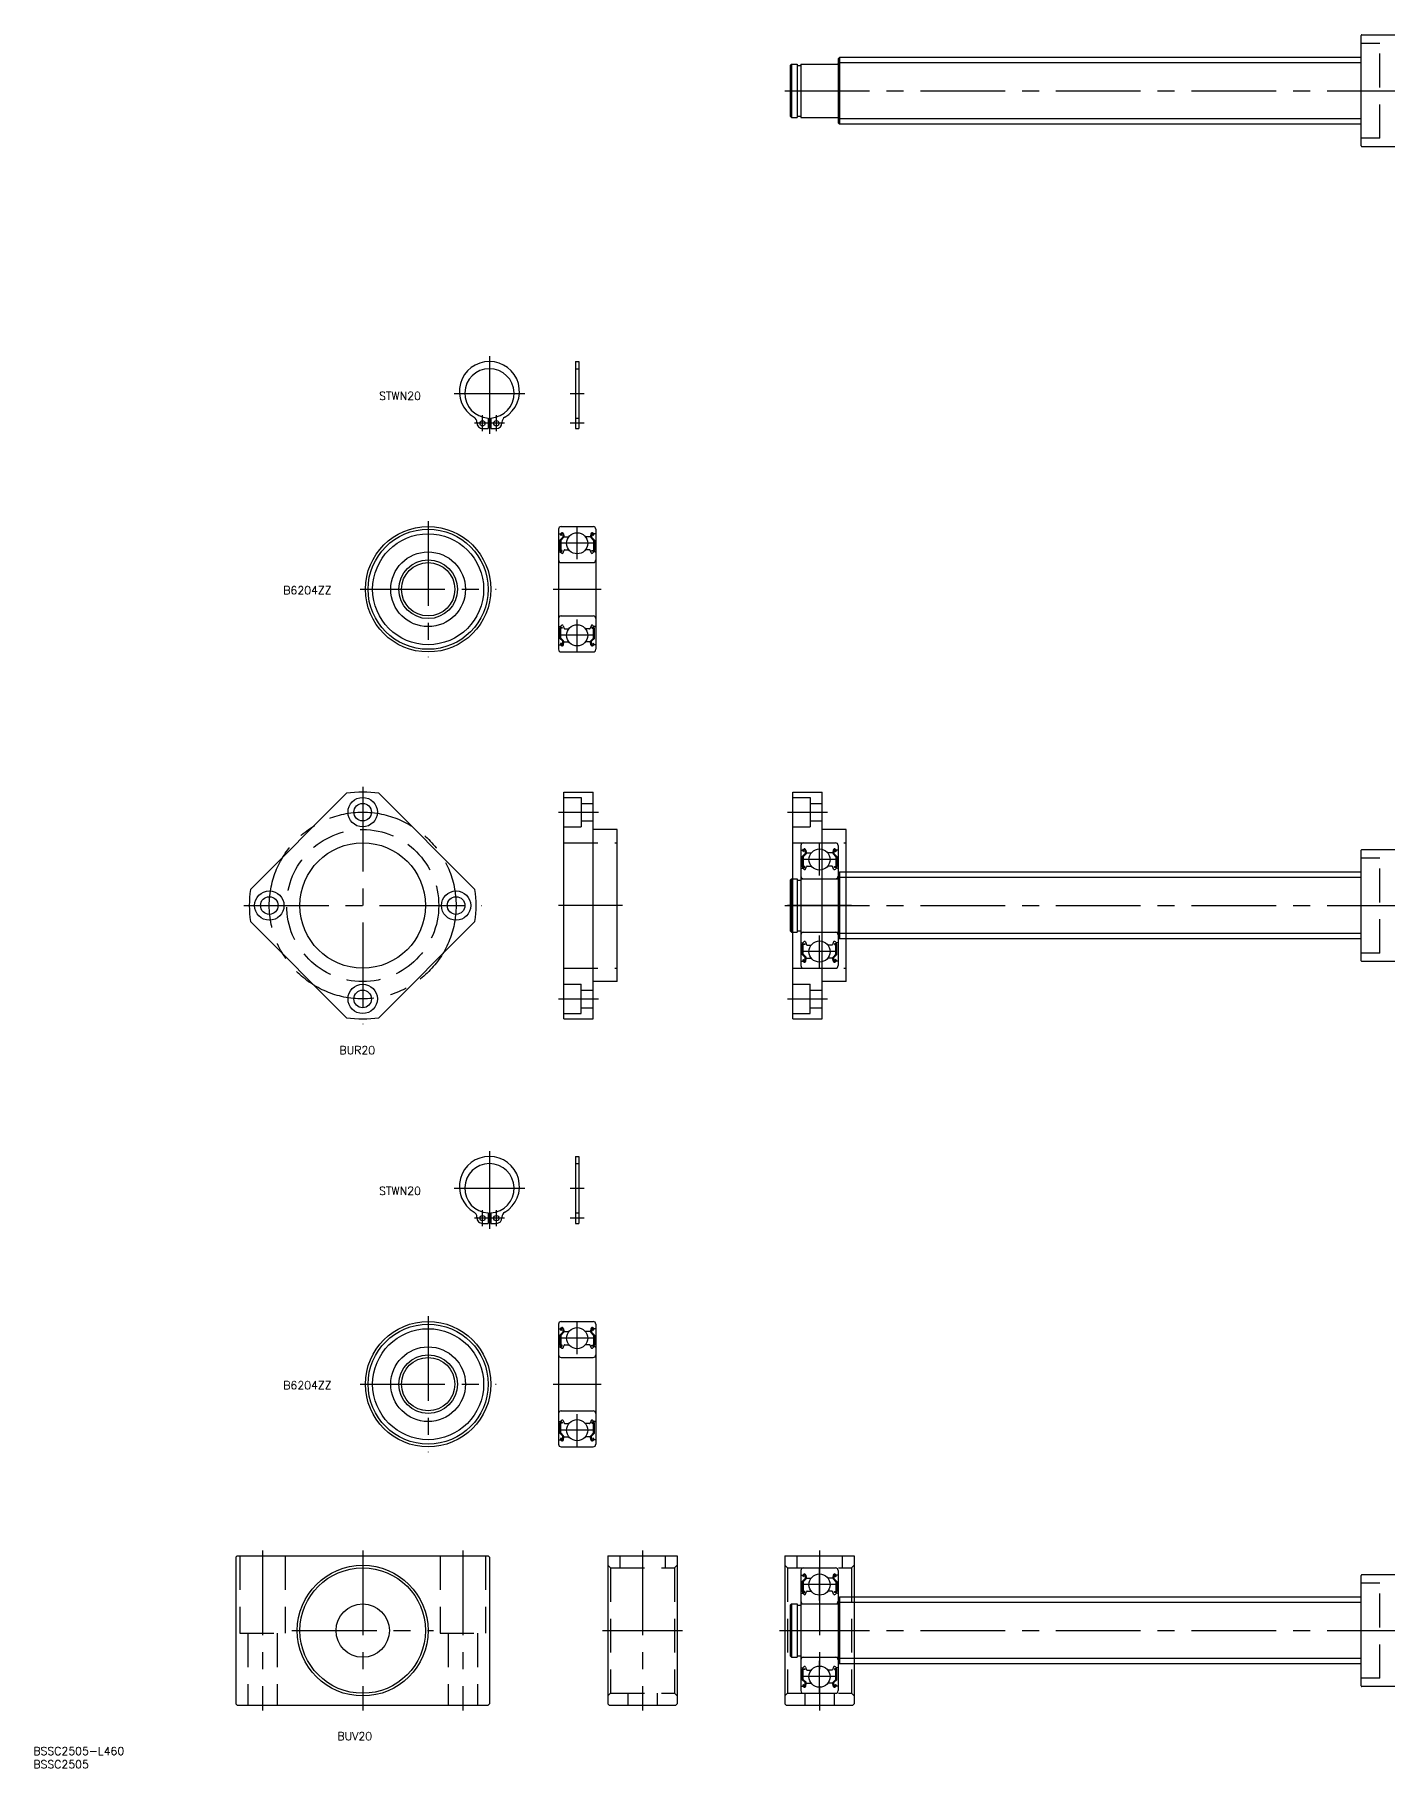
# Model space of a CAD drawing. Extents: x -123 to 967, y -52 to 612.
# Drawn here: x -123 to 384, y -52 to 598 of the extents above; entities that cross this region are included whole.
import ezdxf

# ---------------------------------------------------------------- set-up
doc = ezdxf.new("R2010")
doc.units = 0
doc.linetypes.add('CENTER', pattern=[50.8, 31.75, -6.35, 6.35, -6.35])
doc.linetypes.add('DASHED', pattern=[19.05, 12.7, -6.35])
doc.layers.get('0').update_dxf_attribs({"linetype": 'CONTINUOUS'})
doc.layers.add('CENTER', color=1, linetype='CENTER')
doc.styles.get("Standard").update_dxf_attribs({"font": 'txt.shx', "height": 3, "bigfont": 'bigfont.shx'})

msp = doc.modelspace()

# ---------------------------------------------------------------- linework, layer by layer
at = {"color": 7, "linetype": 'CONTINUOUS'}
for p, q in [((374.21, 594.21), (374.21, 597.91)), ((374.51, 598.21), (394.31, 598.21)), ((374.21, 591.44), (374.21, 594.21)), ((374.21, 586.92), (374.21, 591.44)), ((160.21, 586.71), (160.71, 587.21)), ((160.21, 586.71), (160.21, 567.71)), ((160.71, 587.21), (160.71, 567.21)), ((160.71, 587.21), (162.86, 587.21)), ((162.86, 587.21), (162.86, 567.21)), ((162.86, 586.71), (164.21, 586.71)), ((164.21, 587.21), (164.21, 567.21)), ((164.21, 587.21), (178.01, 587.21)), ((178.21, 589.21), (178.71, 589.71)), ((178.21, 589.21), (178.21, 565.21)), ((374.21, 589.71), (178.71, 589.71)), ((178.71, 589.71), (178.71, 564.71)), ((374.21, 560.21), (374.21, 586.92)), ((160.71, 567.21), (160.21, 567.71)), ((160.71, 567.21), (162.86, 567.21)), ((162.86, 567.71), (164.21, 567.71)), ((164.21, 567.21), (178.01, 567.21)), ((178.21, 565.21), (178.71, 564.71)), ((374.21, 564.71), (178.71, 564.71)), ((374.21, 556.51), (374.21, 560.21)), ((394.31, 556.21), (374.51, 556.21)), ((79.77, 475.71), (79.77, 450.61)), ((79.77, 475.71), (80.97, 475.71)), ((80.97, 475.71), (80.97, 450.61)), ((42.8, 452.97), (42.8, 452.71)), ((44.9, 450.61), (47, 450.61)), ((47, 454.52), (47, 450.61)), ((48, 454.52), (48, 450.61)), ((48, 453.54), (48, 453.54)), ((48, 452.57), (48, 452.57)), ((48, 450.61), (50.1, 450.61)), ((52.2, 452.97), (52.2, 452.71)), ((79.77, 450.61), (80.97, 450.61)), ((73.37, 412.82), (73.37, 367.82)), ((73.57, 411.12), (74.15, 411.12)), ((75, 409.83), (73.9, 408.73)), ((74.15, 411.12), (74.37, 411.39)), ((74.42, 410.51), (74.19, 410.7)), ((75.3, 409.7), (74.2, 408.6)), ((74.37, 413.82), (86.37, 413.82)), ((74.38, 410.93), (74.6, 411.19)), ((74.61, 410.74), (74.38, 410.93)), ((74.42, 410.51), (74.61, 410.74)), ((74.95, 411.07), (75, 409.83)), ((75.25, 411.11), (75.33, 410.21)), ((75.3, 410.55), (75.3, 409.7)), ((75.53, 410.02), (77.25, 410.02)), ((85.21, 410.02), (83.49, 410.02)), ((85.49, 411.11), (85.41, 410.21)), ((85.44, 410.55), (85.44, 409.7)), ((85.44, 409.7), (86.54, 408.6)), ((85.79, 411.07), (85.74, 409.83)), ((85.74, 409.83), (86.84, 408.73)), ((86.13, 410.74), (86.36, 410.93)), ((86.33, 410.51), (86.13, 410.74)), ((86.36, 410.93), (86.15, 411.19)), ((86.33, 410.51), (86.56, 410.7)), ((86.59, 411.12), (86.37, 411.39)), ((87.17, 411.12), (86.59, 411.12)), ((87.37, 412.82), (87.37, 367.82)), ((73.57, 404.32), (74.07, 404.32)), ((73.9, 408.73), (73.9, 404.92)), ((74.07, 404.32), (74.45, 403.95)), ((74.2, 408.6), (74.2, 404.92)), ((74.82, 404.92), (74.2, 404.92)), ((74.2, 404.62), (74.82, 404.62)), ((74.82, 404.62), (74.82, 404.92)), ((75.15, 403.97), (75.52, 404.99)), ((75.71, 405.12), (77.25, 405.12)), ((85.03, 405.12), (83.49, 405.12)), ((85.59, 403.97), (85.22, 404.99)), ((85.92, 404.92), (86.54, 404.92)), ((85.92, 404.62), (85.92, 404.92)), ((86.54, 404.62), (85.92, 404.62)), ((86.67, 404.32), (86.3, 403.95)), ((86.54, 408.6), (86.54, 404.92)), ((87.17, 404.32), (86.67, 404.32)), ((86.84, 408.73), (86.84, 404.92)), ((74.37, 400.32), (86.37, 400.32)), ((74.37, 380.32), (86.37, 380.32)), ((73.57, 376.32), (74.07, 376.32)), ((73.9, 371.92), (73.9, 375.72)), ((75, 370.82), (73.9, 371.92)), ((74.07, 376.32), (74.45, 376.7)), ((74.2, 376.02), (74.82, 376.02)), ((74.2, 372.04), (74.2, 375.72)), ((74.82, 375.72), (74.2, 375.72)), ((75.3, 370.94), (74.2, 372.04)), ((74.82, 376.02), (74.82, 375.72)), ((74.95, 369.58), (75, 370.82)), ((75.15, 376.68), (75.52, 375.65)), ((75.25, 369.54), (75.33, 370.44)), ((75.3, 370.1), (75.3, 370.94)), ((75.53, 370.62), (77.25, 370.62)), ((75.71, 375.52), (77.25, 375.52)), ((85.03, 375.52), (83.49, 375.52)), ((85.21, 370.62), (83.49, 370.62)), ((85.59, 376.68), (85.22, 375.65)), ((85.49, 369.54), (85.41, 370.44)), ((85.44, 370.94), (86.54, 372.04)), ((85.44, 370.1), (85.44, 370.94)), ((85.74, 370.82), (86.84, 371.92)), ((85.79, 369.58), (85.74, 370.82)), ((85.92, 376.02), (85.92, 375.72)), ((86.54, 376.02), (85.92, 376.02)), ((85.92, 375.72), (86.54, 375.72)), ((86.67, 376.32), (86.3, 376.7)), ((86.54, 372.04), (86.54, 375.72)), ((87.17, 376.32), (86.67, 376.32)), ((86.84, 371.92), (86.84, 375.72)), ((73.57, 369.52), (74.15, 369.52)), ((74.15, 369.52), (74.37, 369.26)), ((74.42, 370.14), (74.19, 369.95)), ((74.37, 366.82), (86.37, 366.82)), ((74.61, 369.91), (74.38, 369.72)), ((74.38, 369.72), (74.6, 369.46)), ((74.42, 370.14), (74.61, 369.91)), ((77.67, 366.82), (77.67, 366.82)), ((80.37, 366.82), (80.37, 366.82)), ((86.33, 370.14), (86.13, 369.91)), ((86.13, 369.91), (86.36, 369.72)), ((86.36, 369.72), (86.15, 369.46)), ((86.33, 370.14), (86.56, 369.95)), ((86.59, 369.52), (86.37, 369.26)), ((87.17, 369.52), (86.59, 369.52)), ((-6.01, 313.86), (-42.07, 277.79)), ((6.01, 313.86), (42.07, 277.79)), ((75.4, 314.28), (86.4, 314.28)), ((75.4, 229.28), (75.4, 314.28)), ((86.4, 229.28), (86.4, 314.28)), ((161.21, 229.28), (161.21, 314.28)), ((161.21, 314.28), (172.21, 314.28)), ((172.21, 229.28), (172.21, 314.28)), ((95.4, 300.28), (86.4, 300.28)), ((95.4, 243.28), (95.4, 300.28)), ((181.21, 300.28), (172.21, 300.28)), ((181.21, 243.28), (181.21, 300.28)), ((164.21, 294.28), (164.21, 249.28)), ((164.41, 292.58), (164.99, 292.58)), ((164.99, 292.58), (165.22, 292.85)), ((165.21, 295.28), (177.21, 295.28)), ((165.22, 292.39), (165.44, 292.65)), ((165.79, 292.53), (165.84, 291.29)), ((166.1, 292.57), (166.17, 291.67)), ((176.33, 292.57), (176.25, 291.67)), ((176.64, 292.53), (176.58, 291.29)), ((177.2, 292.39), (176.99, 292.65)), ((177.43, 292.58), (177.21, 292.85)), ((178.01, 292.58), (177.43, 292.58)), ((178.21, 294.28), (178.21, 249.28)), ((374.21, 288.78), (374.21, 292.48)), ((374.51, 292.78), (394.31, 292.78)), ((165.84, 291.29), (164.74, 290.19)), ((164.74, 290.19), (164.74, 286.38)), ((165.26, 291.97), (165.03, 292.16)), ((166.14, 291.16), (165.04, 290.06)), ((165.04, 290.06), (165.04, 286.38)), ((165.66, 286.38), (165.04, 286.38)), ((165.04, 286.08), (165.66, 286.08)), ((165.45, 292.2), (165.22, 292.39)), ((165.26, 291.97), (165.45, 292.2)), ((165.66, 286.08), (165.66, 286.38)), ((166, 285.43), (166.37, 286.45)), ((166.14, 292.01), (166.14, 291.16)), ((166.37, 291.48), (168.09, 291.48)), ((166.56, 286.58), (168.09, 286.58)), ((176.06, 291.48), (174.34, 291.48)), ((175.87, 286.58), (174.34, 286.58)), ((176.43, 285.43), (176.06, 286.45)), ((176.28, 292.01), (176.28, 291.16)), ((176.28, 291.16), (177.38, 290.06)), ((176.58, 291.29), (177.68, 290.19)), ((176.76, 286.08), (176.76, 286.38)), ((176.76, 286.38), (177.38, 286.38)), ((177.38, 286.08), (176.76, 286.08)), ((176.98, 292.2), (177.2, 292.39)), ((177.17, 291.97), (176.98, 292.2)), ((177.17, 291.97), (177.4, 292.16)), ((177.38, 290.06), (177.38, 286.38)), ((177.68, 290.19), (177.68, 286.38)), ((374.21, 286.01), (374.21, 288.78)), ((374.21, 281.49), (374.21, 286.01)), ((160.21, 281.28), (160.71, 281.78)), ((160.21, 281.28), (160.21, 262.28)), ((160.71, 281.78), (162.86, 281.78)), ((160.71, 281.78), (160.71, 261.78)), ((162.86, 281.78), (162.86, 261.78)), ((162.86, 281.28), (164.21, 281.28)), ((164.21, 281.78), (178.01, 281.78)), ((164.21, 281.78), (164.21, 261.78)), ((164.41, 285.78), (164.91, 285.78)), ((164.91, 285.78), (165.29, 285.41)), ((165.21, 281.78), (177.21, 281.78)), ((177.51, 285.78), (177.14, 285.41)), ((178.01, 285.78), (177.51, 285.78)), ((178.21, 283.78), (178.71, 284.28)), ((178.21, 283.78), (178.21, 259.78)), ((374.21, 284.28), (178.71, 284.28)), ((178.71, 284.28), (178.71, 259.28)), ((374.21, 254.78), (374.21, 281.49)), ((-42.07, 265.77), (-6.01, 229.71)), ((42.07, 265.77), (6.01, 229.71)), ((160.71, 261.78), (160.21, 262.28)), ((160.71, 261.78), (162.86, 261.78)), ((162.86, 262.28), (164.21, 262.28)), ((164.21, 261.78), (178.01, 261.78)), ((165.21, 261.78), (177.21, 261.78)), ((164.41, 257.78), (164.91, 257.78)), ((164.74, 253.38), (164.74, 257.18)), ((164.91, 257.78), (165.29, 258.16)), ((165.04, 257.48), (165.66, 257.48)), ((165.66, 257.18), (165.04, 257.18)), ((165.04, 253.5), (165.04, 257.18)), ((166.14, 252.4), (165.04, 253.5)), ((165.66, 257.48), (165.66, 257.18)), ((166, 258.14), (166.37, 257.11)), ((166.56, 256.98), (168.09, 256.98)), ((175.87, 256.98), (174.34, 256.98)), ((176.43, 258.14), (176.06, 257.11)), ((176.28, 252.4), (177.38, 253.5)), ((177.38, 257.48), (176.76, 257.48)), ((176.76, 257.48), (176.76, 257.18)), ((176.76, 257.18), (177.38, 257.18)), ((177.51, 257.78), (177.14, 258.16)), ((177.38, 253.5), (177.38, 257.18)), ((178.01, 257.78), (177.51, 257.78)), ((177.68, 253.38), (177.68, 257.18)), ((178.21, 259.78), (178.71, 259.28)), ((374.21, 259.28), (178.71, 259.28)), ((374.21, 251.08), (374.21, 254.78)), ((164.41, 250.98), (164.99, 250.98)), ((165.84, 252.28), (164.74, 253.38)), ((164.99, 250.98), (165.22, 250.72)), ((165.26, 251.6), (165.03, 251.41)), ((165.21, 248.28), (177.21, 248.28)), ((165.45, 251.37), (165.22, 251.18)), ((165.22, 251.18), (165.44, 250.92)), ((165.26, 251.6), (165.45, 251.37)), ((165.79, 251.04), (165.84, 252.28)), ((166.1, 251), (166.17, 251.9)), ((166.14, 251.56), (166.14, 252.4)), ((166.37, 252.08), (168.09, 252.08)), ((168.51, 248.28), (168.51, 248.28)), ((171.21, 248.28), (171.21, 248.28)), ((176.06, 252.08), (174.34, 252.08)), ((176.33, 251), (176.25, 251.9)), ((176.28, 251.56), (176.28, 252.4)), ((176.58, 252.28), (177.68, 253.38)), ((176.64, 251.04), (176.58, 252.28)), ((177.17, 251.6), (176.98, 251.37)), ((176.98, 251.37), (177.2, 251.18)), ((177.2, 251.18), (176.99, 250.92)), ((177.17, 251.6), (177.4, 251.41)), ((177.43, 250.98), (177.21, 250.72)), ((178.01, 250.98), (177.43, 250.98)), ((394.31, 250.78), (374.51, 250.78)), ((95.4, 243.28), (86.4, 243.28)), ((181.21, 243.28), (172.21, 243.28)), ((75.4, 229.28), (86.4, 229.28)), ((161.21, 229.28), (172.21, 229.28)), ((79.77, 177.75), (79.77, 152.65)), ((79.77, 177.75), (80.97, 177.75)), ((80.97, 177.75), (80.97, 152.65)), ((47, 156.57), (47, 152.65)), ((48, 156.57), (48, 152.65)), ((42.8, 155.01), (42.8, 154.75)), ((44.9, 152.65), (47, 152.65)), ((48, 155.59), (48, 155.59)), ((48, 154.61), (48, 154.61)), ((48, 152.65), (50.1, 152.65)), ((52.2, 155.01), (52.2, 154.75)), ((79.77, 152.65), (80.97, 152.65)), ((73.37, 114.87), (73.37, 69.87)), ((73.57, 113.17), (74.15, 113.17)), ((75, 111.87), (73.9, 110.77)), ((73.9, 110.77), (73.9, 106.97)), ((74.15, 113.17), (74.37, 113.43)), ((74.42, 112.55), (74.19, 112.74)), ((75.3, 111.75), (74.2, 110.65)), ((74.2, 110.65), (74.2, 106.97)), ((74.37, 115.87), (86.37, 115.87)), ((74.38, 112.97), (74.6, 113.23)), ((74.61, 112.78), (74.38, 112.97)), ((74.42, 112.55), (74.61, 112.78)), ((74.95, 113.11), (75, 111.87)), ((75.25, 113.15), (75.33, 112.25)), ((75.3, 112.59), (75.3, 111.75)), ((75.53, 112.07), (77.25, 112.07)), ((85.21, 112.07), (83.49, 112.07)), ((85.49, 113.15), (85.41, 112.25)), ((85.44, 112.59), (85.44, 111.75)), ((85.44, 111.75), (86.54, 110.65)), ((85.79, 113.11), (85.74, 111.87)), ((85.74, 111.87), (86.84, 110.77)), ((86.13, 112.78), (86.36, 112.97)), ((86.33, 112.55), (86.13, 112.78)), ((86.36, 112.97), (86.15, 113.23)), ((86.33, 112.55), (86.56, 112.74)), ((86.59, 113.17), (86.37, 113.43)), ((86.54, 110.65), (86.54, 106.97)), ((87.17, 113.17), (86.59, 113.17)), ((86.84, 110.77), (86.84, 106.97)), ((87.37, 114.87), (87.37, 69.87)), ((73.57, 106.37), (74.07, 106.37)), ((74.07, 106.37), (74.45, 105.99)), ((74.82, 106.97), (74.2, 106.97)), ((74.2, 106.67), (74.82, 106.67)), ((74.82, 106.67), (74.82, 106.97)), ((75.15, 106.01), (75.52, 107.04)), ((75.71, 107.17), (77.25, 107.17)), ((85.03, 107.17), (83.49, 107.17)), ((85.59, 106.01), (85.22, 107.04)), ((85.92, 106.97), (86.54, 106.97)), ((85.92, 106.67), (85.92, 106.97)), ((86.54, 106.67), (85.92, 106.67)), ((86.67, 106.37), (86.3, 105.99)), ((87.17, 106.37), (86.67, 106.37)), ((74.37, 102.37), (86.37, 102.37)), ((73.57, 78.37), (74.07, 78.37)), ((74.07, 78.37), (74.45, 78.74)), ((74.2, 78.07), (74.82, 78.07)), ((74.37, 82.37), (86.37, 82.37)), ((74.82, 78.07), (74.82, 77.77)), ((75.15, 78.72), (75.52, 77.7)), ((85.59, 78.72), (85.22, 77.7)), ((85.92, 78.07), (85.92, 77.77)), ((86.54, 78.07), (85.92, 78.07)), ((86.67, 78.37), (86.3, 78.74)), ((87.17, 78.37), (86.67, 78.37)), ((73.57, 71.57), (74.15, 71.57)), ((73.9, 73.96), (73.9, 77.77)), ((75, 72.86), (73.9, 73.96)), ((74.15, 71.57), (74.37, 71.3)), ((74.42, 72.18), (74.19, 71.99)), ((74.2, 74.09), (74.2, 77.77)), ((74.82, 77.77), (74.2, 77.77)), ((75.3, 72.99), (74.2, 74.09)), ((74.61, 71.95), (74.38, 71.76)), ((74.38, 71.76), (74.6, 71.5)), ((74.42, 72.18), (74.61, 71.95)), ((74.95, 71.62), (75, 72.86)), ((75.25, 71.58), (75.33, 72.48)), ((75.3, 72.14), (75.3, 72.99)), ((75.53, 72.67), (77.25, 72.67)), ((75.71, 77.57), (77.25, 77.57)), ((85.03, 77.57), (83.49, 77.57)), ((85.21, 72.67), (83.49, 72.67)), ((85.49, 71.58), (85.41, 72.48)), ((85.44, 72.99), (86.54, 74.09)), ((85.44, 72.14), (85.44, 72.99)), ((85.74, 72.86), (86.84, 73.96)), ((85.79, 71.62), (85.74, 72.86)), ((85.92, 77.77), (86.54, 77.77)), ((86.33, 72.18), (86.13, 71.95)), ((86.13, 71.95), (86.36, 71.76)), ((86.36, 71.76), (86.15, 71.5)), ((86.33, 72.18), (86.56, 71.99)), ((86.59, 71.57), (86.37, 71.3)), ((86.54, 74.09), (86.54, 77.77)), ((87.17, 71.57), (86.59, 71.57)), ((86.84, 73.96), (86.84, 77.77)), ((74.37, 68.87), (86.37, 68.87)), ((77.67, 68.87), (77.67, 68.87)), ((80.37, 68.87), (80.37, 68.87)), ((-47, 28), (-47.5, 27.5)), ((-47.5, 27.5), (-47.5, -27.5)), ((-47, 28), (47, 28)), ((47.5, 27.5), (47, 28)), ((47.5, 27.5), (47.5, -27.5)), ((91.9, 28), (91.9, -27.5)), ((91.9, 28), (117.9, 28)), ((117.9, 28), (117.9, -27.5)), ((158.21, 28), (158.21, -27.5)), ((158.21, 28), (184.21, 28)), ((184.21, 28), (184.21, -27.5)), ((164.21, 22.5), (164.21, -22.5)), ((164.41, 20.8), (164.99, 20.8)), ((165.84, 19.5), (164.74, 18.4)), ((164.99, 20.8), (165.22, 21.06)), ((165.26, 20.18), (165.03, 20.38)), ((165.21, 23.5), (177.21, 23.5)), ((165.22, 20.61), (165.44, 20.86)), ((165.45, 20.41), (165.22, 20.61)), ((165.26, 20.18), (165.45, 20.41)), ((165.79, 20.74), (165.84, 19.5)), ((166.1, 20.78), (166.17, 19.88)), ((166.14, 20.23), (166.14, 19.38)), ((166.37, 19.7), (168.09, 19.7)), ((176.06, 19.7), (174.34, 19.7)), ((176.33, 20.78), (176.25, 19.88)), ((176.28, 20.23), (176.28, 19.38)), ((176.64, 20.74), (176.58, 19.5)), ((176.58, 19.5), (177.68, 18.4)), ((176.98, 20.41), (177.2, 20.61)), ((177.17, 20.18), (176.98, 20.41)), ((177.2, 20.61), (176.99, 20.86)), ((177.17, 20.18), (177.4, 20.38)), ((177.43, 20.8), (177.21, 21.06)), ((178.01, 20.8), (177.43, 20.8)), ((178.21, 22.5), (178.21, -22.5)), ((374.21, 17), (374.21, 20.7)), ((374.51, 21), (394.31, 21)), ((164.41, 14), (164.91, 14)), ((164.74, 18.4), (164.74, 14.6)), ((164.91, 14), (165.29, 13.63)), ((166.14, 19.38), (165.04, 18.28)), ((165.04, 18.28), (165.04, 14.6)), ((165.66, 14.6), (165.04, 14.6)), ((165.04, 14.3), (165.66, 14.3)), ((165.66, 14.3), (165.66, 14.6)), ((166, 13.65), (166.37, 14.67)), ((166.56, 14.8), (168.09, 14.8)), ((175.87, 14.8), (174.34, 14.8)), ((176.43, 13.65), (176.06, 14.67)), ((176.28, 19.38), (177.38, 18.28)), ((176.76, 14.3), (176.76, 14.6)), ((176.76, 14.6), (177.38, 14.6)), ((177.38, 14.3), (176.76, 14.3)), ((177.51, 14), (177.14, 13.63)), ((177.38, 18.28), (177.38, 14.6)), ((178.01, 14), (177.51, 14)), ((177.68, 18.4), (177.68, 14.6)), ((374.21, 14.23), (374.21, 17)), ((374.21, 9.71), (374.21, 14.23)), ((160.21, 9.5), (160.71, 10)), ((160.21, 9.5), (160.21, -9.5)), ((160.71, 10), (162.86, 10)), ((160.71, 10), (160.71, -10)), ((162.86, 10), (162.86, -10)), ((162.86, 9.5), (164.21, 9.5)), ((164.21, 10), (178.01, 10)), ((164.21, 10), (164.21, -10)), ((165.21, 10), (177.21, 10)), ((178.21, 12), (178.71, 12.5)), ((178.21, 12), (178.21, -12)), ((184.21, 10.5), (178.21, 10.5)), ((178.71, 12.5), (178.71, -12.5)), ((184.21, 12.5), (178.71, 12.5)), ((374.21, 12.5), (184.21, 12.5)), ((374.21, -17), (374.21, 9.71)), ((160.71, -10), (160.21, -9.5)), ((160.71, -10), (162.86, -10)), ((162.86, -9.5), (164.21, -9.5)), ((164.21, -10), (178.01, -10)), ((165.21, -10), (177.21, -10)), ((184.21, -10.5), (178.21, -10.5)), ((178.21, -12), (178.71, -12.5)), ((184.21, -12.5), (178.71, -12.5)), ((374.21, -12.5), (184.21, -12.5)), ((164.41, -14), (164.91, -14)), ((164.74, -18.4), (164.74, -14.6)), ((165.84, -19.5), (164.74, -18.4)), ((164.91, -14), (165.29, -13.63)), ((165.04, -14.3), (165.66, -14.3)), ((165.66, -14.6), (165.04, -14.6)), ((165.04, -18.28), (165.04, -14.6)), ((166.14, -19.38), (165.04, -18.28)), ((165.66, -14.3), (165.66, -14.6)), ((166, -13.65), (166.37, -14.67)), ((166.14, -20.23), (166.14, -19.38)), ((166.56, -14.8), (168.09, -14.8)), ((175.87, -14.8), (174.34, -14.8)), ((176.43, -13.65), (176.06, -14.67)), ((176.28, -19.38), (177.38, -18.28)), ((176.28, -20.23), (176.28, -19.38)), ((176.58, -19.5), (177.68, -18.4)), ((177.38, -14.3), (176.76, -14.3)), ((176.76, -14.3), (176.76, -14.6)), ((176.76, -14.6), (177.38, -14.6)), ((177.51, -14), (177.14, -13.63)), ((177.38, -18.28), (177.38, -14.6)), ((178.01, -14), (177.51, -14)), ((177.68, -18.4), (177.68, -14.6)), ((374.21, -20.7), (374.21, -17)), ((164.41, -20.8), (164.99, -20.8)), ((164.99, -20.8), (165.22, -21.06)), ((165.26, -20.18), (165.03, -20.38)), ((165.21, -23.5), (177.21, -23.5)), ((165.45, -20.41), (165.22, -20.61)), ((165.22, -20.61), (165.44, -20.86)), ((165.26, -20.18), (165.45, -20.41)), ((165.79, -20.74), (165.84, -19.5)), ((166.1, -20.78), (166.17, -19.88)), ((166.37, -19.7), (168.09, -19.7)), ((168.51, -23.5), (168.51, -23.5)), ((171.21, -23.5), (171.21, -23.5)), ((176.06, -19.7), (174.34, -19.7)), ((176.33, -20.78), (176.25, -19.88)), ((176.64, -20.74), (176.58, -19.5)), ((177.17, -20.18), (176.98, -20.41)), ((176.98, -20.41), (177.2, -20.61)), ((177.2, -20.61), (176.99, -20.86)), ((177.17, -20.18), (177.4, -20.38)), ((177.43, -20.8), (177.21, -21.06)), ((178.01, -20.8), (177.43, -20.8)), ((394.31, -21), (374.51, -21)), ((-47.5, -27.5), (-47, -28)), ((-47, -28), (47, -28)), ((47.5, -27.5), (47, -28)), ((91.9, -27.5), (92.4, -28)), ((92.4, -28), (117.4, -28)), ((117.9, -27.5), (117.4, -28)), ((158.21, -27.5), (158.71, -28)), ((158.71, -28), (183.71, -28)), ((184.21, -27.5), (183.71, -28))]:
    msp.add_line(p, q, dxfattribs=at)
at = {"color": 3, "linetype": 'DASHED'}
for p, q in [((374.21, 595.06), (381.21, 595.06)), ((381.21, 559.36), (381.21, 595.06)), ((381.21, 559.36), (374.21, 559.36)), ((79.77, 473.01), (80.97, 473.01)), ((79.77, 454.51), (80.97, 454.51)), ((75.4, 312.28), (81.9, 312.28)), ((81.9, 312.28), (81.9, 301.28)), ((161.21, 312.28), (167.71, 312.28)), ((167.71, 312.28), (167.71, 301.28)), ((81.9, 310.08), (86.4, 310.08)), ((167.71, 310.08), (172.21, 310.08)), ((75.4, 301.28), (81.9, 301.28)), ((81.9, 303.48), (86.4, 303.48)), ((161.21, 301.28), (167.71, 301.28)), ((167.71, 303.48), (172.21, 303.48)), ((75.4, 295.28), (95.4, 295.28)), ((161.21, 295.28), (181.21, 295.28)), ((374.21, 289.63), (381.21, 289.63)), ((381.21, 253.93), (381.21, 289.63)), ((381.21, 253.93), (374.21, 253.93)), ((75.4, 248.28), (95.4, 248.28)), ((161.21, 248.28), (181.21, 248.28)), ((75.4, 242.28), (81.9, 242.28)), ((81.9, 231.28), (81.9, 242.28)), ((161.21, 242.28), (167.71, 242.28)), ((167.71, 231.28), (167.71, 242.28)), ((81.9, 240.08), (86.4, 240.08)), ((167.71, 240.08), (172.21, 240.08)), ((75.4, 231.28), (81.9, 231.28)), ((81.9, 233.48), (86.4, 233.48)), ((161.21, 231.28), (167.71, 231.28)), ((167.71, 233.48), (172.21, 233.48)), ((79.77, 175.05), (80.97, 175.05)), ((79.77, 156.55), (80.97, 156.55)), ((-46, 28), (-46, -1)), ((-29, 28), (-29, -1)), ((29, 28), (29, -1)), ((46, 28), (46, -1)), ((96.4, 28), (96.4, 23.5)), ((113.4, 28), (113.4, 23.5)), ((162.71, 28), (162.71, 23.5)), ((179.71, 28), (179.71, 23.5)), ((91.9, 24.5), (92.9, 23.5)), ((92.9, 23.5), (92.9, -23.5)), ((92.9, 23.5), (116.9, 23.5)), ((116.9, 23.5), (117.9, 24.5)), ((116.9, 23.5), (116.9, -23.5)), ((158.21, 24.5), (159.21, 23.5)), ((159.21, 23.5), (159.21, -23.5)), ((159.21, 23.5), (183.21, 23.5)), ((183.21, 23.5), (184.21, 24.5)), ((183.21, 23.5), (183.21, -23.5)), ((374.21, 17.85), (381.21, 17.85)), ((381.21, -17.85), (381.21, 17.85)), ((-46, -1), (-29, -1)), ((-43, -1), (-43, -28)), ((-32, -1), (-32, -28)), ((29, -1), (46, -1)), ((32, -1), (32, -28)), ((43, -1), (43, -28)), ((381.21, -17.85), (374.21, -17.85)), ((91.9, -24.5), (92.9, -23.5)), ((92.9, -23.5), (116.9, -23.5)), ((99.4, -23.5), (99.4, -28)), ((110.4, -23.5), (110.4, -28)), ((116.9, -23.5), (117.9, -24.5)), ((158.21, -24.5), (159.21, -23.5)), ((159.21, -23.5), (183.21, -23.5)), ((165.71, -23.5), (165.71, -28)), ((176.71, -23.5), (176.71, -28)), ((183.21, -23.5), (184.21, -24.5))]:
    msp.add_line(p, q, dxfattribs=at)
at = {"color": 3, "linetype": 'CONTINUOUS'}
for p, q in [((374.21, 587.71), (178.21, 587.71)), ((374.21, 566.71), (178.21, 566.71)), ((369.21, 566.71), (237.55, 566.71)), ((374.21, 282.28), (178.21, 282.28)), ((374.21, 261.28), (178.21, 261.28)), ((369.21, 261.28), (237.55, 261.28)), ((374.21, 10.5), (184.21, 10.5)), ((374.21, -10.5), (184.21, -10.5)), ((369.21, -10.5), (237.55, -10.5))]:
    msp.add_line(p, q, dxfattribs=at)
at = {"color": 7, "linetype": 'CONTINUOUS'}
for centre, radius in [((44.9, 452.56), 1), ((50.1, 452.56), 1), ((24.53, 390.32), 23.5), ((24.53, 390.32), 22.5), ((24.53, 390.32), 20.8), ((80.37, 407.57), 3.97), ((24.53, 390.32), 14), ((24.53, 390.32), 11), ((24.53, 390.32), 10), ((80.37, 373.07), 3.97), ((0, 306.78), 5.5), ((0, 306.78), 3.3), ((0, 271.78), 23.5), ((171.21, 289.03), 3.97), ((-35, 271.78), 5.5), ((-35, 271.78), 3.3), ((35, 271.78), 5.5), ((35, 271.78), 3.3), ((171.21, 254.53), 3.97), ((0, 236.78), 5.5), ((0, 236.78), 3.3), ((44.9, 154.6), 1), ((50.1, 154.6), 1), ((24.53, 92.37), 23.5), ((24.53, 92.37), 22.5), ((24.53, 92.37), 20.8), ((80.37, 109.62), 3.97), ((24.53, 92.37), 14), ((24.53, 92.37), 11), ((24.53, 92.37), 10), ((80.37, 75.12), 3.97), ((0, 0), 24.5), ((0, 0), 23.5), ((171.21, 17.25), 3.97), ((0, 0), 10), ((171.21, -17.25), 3.97)]:
    msp.add_circle(centre, radius, dxfattribs=at)
at = {"color": 3, "linetype": 'DASHED'}
msp.add_circle((0, 271.78), 28.5, dxfattribs=at)
at = {"color": 7, "linetype": 'CONTINUOUS'}
for centre, radius, start, end in [((374.51, 597.91), 0.3, 90, 180), ((178.01, 587.41), 0.2, 270, 0), ((178.01, 567.01), 0.2, 0, 90), ((374.51, 556.51), 0.3, 180, 270), ((47.5, 464.46), 11.25, 300.62143, 239.37857), ((47.5, 463.76), 9.25, 273.09858, 266.90142), ((40.7, 452.97), 2.1, 0, 59.37857), ((44.9, 452.71), 2.1, 179.99999, 270), ((50.1, 452.71), 2.1, 270, 0), ((54.3, 452.97), 2.1, 120.62143, 180.00001), ((74.37, 412.82), 1, 90, 180), ((73.57, 411.32), 0.2, 180, 270), ((74.38, 410.93), 0.3, 139.90979, 229.99628), ((74.76, 411.06), 0.5, 4.98705, 139.90979), ((74.75, 411.06), 0.2, 2.37537, 139.99223), ((75.53, 410.22), 0.2, 184.98705, 270), ((85.21, 410.22), 0.2, 270, 355.01295), ((85.99, 411.06), 0.5, 40.09021, 175.01295), ((85.99, 411.06), 0.2, 40.00777, 177.62463), ((86.37, 412.82), 1, 0, 90), ((86.36, 410.93), 0.3, 310.00372, 40.09021), ((87.17, 411.32), 0.2, 270, 0), ((73.57, 404.12), 0.2, 90, 180), ((74.2, 404.92), 0.3, 180, 270), ((74.87, 404.37), 0.6, 225, 272.80484), ((74.87, 404.07), 0.3, 265.5374, 340.02987), ((75.71, 404.92), 0.2, 90, 160.02987), ((85.03, 404.92), 0.2, 19.97013, 90), ((85.87, 404.07), 0.3, 199.97013, 274.4626), ((85.87, 404.37), 0.6, 267.19516, 315), ((86.54, 404.92), 0.3, 270, 0), ((87.17, 404.12), 0.2, 0, 90), ((74.37, 401.32), 1, 180, 270), ((86.37, 401.32), 1, 270, 0), ((74.37, 379.32), 1, 90, 180), ((86.37, 379.32), 1, 0, 90), ((73.57, 376.52), 0.2, 180, 270), ((74.2, 375.72), 0.3, 90, 180), ((74.87, 376.27), 0.6, 87.19516, 135), ((74.87, 376.57), 0.3, 19.97013, 94.4626), ((75.53, 370.42), 0.2, 90, 175.01295), ((75.71, 375.72), 0.2, 199.97013, 270), ((85.03, 375.72), 0.2, 270, 340.02987), ((85.21, 370.42), 0.2, 4.98705, 90), ((85.87, 376.57), 0.3, 85.5374, 160.02987), ((85.87, 376.27), 0.6, 45, 92.80484), ((86.54, 375.72), 0.3, 0, 90), ((87.17, 376.52), 0.2, 270, 0), ((73.57, 369.32), 0.2, 90, 180), ((74.37, 367.82), 1, 180, 270), ((74.38, 369.72), 0.3, 130.00372, 220.09021), ((74.76, 369.58), 0.5, 220.09021, 355.01295), ((74.75, 369.59), 0.2, 220.00777, 357.62463), ((85.99, 369.58), 0.5, 184.98705, 319.90979), ((85.99, 369.59), 0.2, 182.37537, 319.99223), ((86.37, 367.82), 1, 270, 0), ((86.36, 369.72), 0.3, 319.90979, 49.99628), ((87.17, 369.32), 0.2, 0, 90), ((0, 271.78), 42.5, 81.8699, 98.1301), ((165.21, 294.28), 1, 90, 180), ((164.41, 292.78), 0.2, 180, 270), ((165.22, 292.39), 0.3, 139.90979, 229.99628), ((165.6, 292.52), 0.5, 4.98705, 139.90979), ((165.59, 292.52), 0.2, 2.37537, 139.99223), ((176.83, 292.52), 0.5, 40.09021, 175.01295), ((176.84, 292.52), 0.2, 40.00777, 177.62463), ((177.21, 294.28), 1, 0, 90), ((177.21, 292.39), 0.3, 310.00372, 40.09021), ((178.01, 292.78), 0.2, 270, 0), ((374.51, 292.48), 0.3, 90, 180), ((165.04, 286.38), 0.3, 180, 270), ((166.37, 291.68), 0.2, 184.98705, 270), ((166.56, 286.38), 0.2, 90, 160.02987), ((175.87, 286.38), 0.2, 19.97013, 90), ((176.06, 291.68), 0.2, 270, 355.01295), ((177.38, 286.38), 0.3, 270, 0), ((164.41, 285.58), 0.2, 90, 180), ((165.21, 282.78), 1, 180, 270), ((165.71, 285.83), 0.6, 225, 272.80484), ((165.71, 285.53), 0.3, 265.5374, 340.02987), ((176.71, 285.53), 0.3, 199.97013, 274.4626), ((176.72, 285.83), 0.6, 267.19516, 315), ((177.21, 282.78), 1, 270, 0), ((178.01, 285.58), 0.2, 0, 90), ((178.01, 281.98), 0.2, 270, 0), ((0, 271.78), 42.5, 171.8699, 188.1301), ((0, 271.78), 42.5, 351.8699, 8.1301), ((165.21, 260.78), 1, 90, 180), ((177.21, 260.78), 1, 0, 90), ((178.01, 261.58), 0.2, 0, 90), ((164.41, 257.98), 0.2, 180, 270), ((165.04, 257.18), 0.3, 90, 180), ((165.71, 257.73), 0.6, 87.19516, 135), ((165.71, 258.03), 0.3, 19.97013, 94.4626), ((166.56, 257.18), 0.2, 199.97013, 270), ((175.87, 257.18), 0.2, 270, 340.02987), ((176.71, 258.03), 0.3, 85.5374, 160.02987), ((176.72, 257.73), 0.6, 45, 92.80484), ((177.38, 257.18), 0.3, 0, 90), ((178.01, 257.98), 0.2, 270, 0), ((164.41, 250.78), 0.2, 90, 180), ((165.21, 249.28), 1, 180, 270), ((165.22, 251.18), 0.3, 130.00372, 220.09021), ((165.6, 251.04), 0.5, 220.09021, 355.01295), ((165.59, 251.05), 0.2, 220.00777, 357.62463), ((166.37, 251.88), 0.2, 90, 175.01295), ((176.06, 251.88), 0.2, 4.98705, 90), ((176.83, 251.04), 0.5, 184.98705, 319.90979), ((176.84, 251.05), 0.2, 182.37537, 319.99223), ((177.21, 249.28), 1, 270, 0), ((177.21, 251.18), 0.3, 319.90979, 49.99628), ((178.01, 250.78), 0.2, 0, 90), ((374.51, 251.08), 0.3, 180, 270), ((0, 271.78), 42.5, 261.8699, 278.1301), ((47.5, 166.5), 11.25, 300.62143, 239.37857), ((47.5, 165.8), 9.25, 273.09858, 266.90142), ((40.7, 155.01), 2.1, 0, 59.37857), ((54.3, 155.01), 2.1, 120.62143, 180.00001), ((44.9, 154.75), 2.1, 179.99999, 270), ((50.1, 154.75), 2.1, 270, 0), ((74.37, 114.87), 1, 90, 180), ((73.57, 113.37), 0.2, 180, 270), ((74.38, 112.97), 0.3, 139.90979, 229.99628), ((74.76, 113.11), 0.5, 4.98705, 139.90979), ((74.75, 113.1), 0.2, 2.37537, 139.99223), ((75.53, 112.27), 0.2, 184.98705, 270), ((85.21, 112.27), 0.2, 270, 355.01295), ((85.99, 113.11), 0.5, 40.09021, 175.01295), ((85.99, 113.1), 0.2, 40.00777, 177.62463), ((86.37, 114.87), 1, 0, 90), ((86.36, 112.97), 0.3, 310.00372, 40.09021), ((87.17, 113.37), 0.2, 270, 0), ((73.57, 106.17), 0.2, 90, 180), ((74.2, 106.97), 0.3, 180, 270), ((74.87, 106.42), 0.6, 225, 272.80484), ((74.87, 106.12), 0.3, 265.5374, 340.02987), ((75.71, 106.97), 0.2, 90, 160.02987), ((85.03, 106.97), 0.2, 19.97013, 90), ((85.87, 106.12), 0.3, 199.97013, 274.4626), ((85.87, 106.42), 0.6, 267.19516, 315), ((86.54, 106.97), 0.3, 270, 0), ((87.17, 106.17), 0.2, 0, 90), ((74.37, 103.37), 1, 180, 270), ((86.37, 103.37), 1, 270, 0), ((74.37, 81.37), 1, 90, 180), ((73.57, 78.57), 0.2, 180, 270), ((74.2, 77.77), 0.3, 90, 180), ((74.87, 78.32), 0.6, 87.19516, 135), ((74.87, 78.62), 0.3, 19.97013, 94.4626), ((85.87, 78.62), 0.3, 85.5374, 160.02987), ((85.87, 78.32), 0.6, 45, 92.80484), ((86.37, 81.37), 1, 0, 90), ((86.54, 77.77), 0.3, 0, 90), ((87.17, 78.57), 0.2, 270, 0), ((73.57, 71.37), 0.2, 90, 180), ((74.38, 71.76), 0.3, 130.00372, 220.09021), ((74.76, 71.63), 0.5, 220.09021, 355.01295), ((74.75, 71.63), 0.2, 220.00777, 357.62463), ((75.53, 72.47), 0.2, 90, 175.01295), ((75.71, 77.77), 0.2, 199.97013, 270), ((85.03, 77.77), 0.2, 270, 340.02987), ((85.21, 72.47), 0.2, 4.98705, 90), ((85.99, 71.63), 0.5, 184.98705, 319.90979), ((85.99, 71.63), 0.2, 182.37537, 319.99223), ((86.36, 71.76), 0.3, 319.90979, 49.99628), ((87.17, 71.37), 0.2, 0, 90), ((74.37, 69.87), 1, 180, 270), ((86.37, 69.87), 1, 270, 0), ((165.21, 22.5), 1, 90, 180), ((164.41, 21), 0.2, 180, 270), ((165.22, 20.61), 0.3, 139.90979, 229.99628), ((165.6, 20.74), 0.5, 4.98705, 139.90979), ((165.59, 20.74), 0.2, 2.37537, 139.99223), ((166.37, 19.9), 0.2, 184.98705, 270), ((176.06, 19.9), 0.2, 270, 355.01295), ((176.83, 20.74), 0.5, 40.09021, 175.01295), ((176.84, 20.74), 0.2, 40.00777, 177.62463), ((177.21, 22.5), 1, 0, 90), ((177.21, 20.61), 0.3, 310.00372, 40.09021), ((178.01, 21), 0.2, 270, 0), ((374.51, 20.7), 0.3, 90, 180), ((164.41, 13.8), 0.2, 90, 180), ((165.04, 14.6), 0.3, 180, 270), ((165.71, 14.05), 0.6, 225, 272.80484), ((165.71, 13.75), 0.3, 265.5374, 340.02987), ((166.56, 14.6), 0.2, 90, 160.02987), ((175.87, 14.6), 0.2, 19.97013, 90), ((176.71, 13.75), 0.3, 199.97013, 274.4626), ((176.72, 14.05), 0.6, 267.19516, 315), ((177.38, 14.6), 0.3, 270, 0), ((178.01, 13.8), 0.2, 0, 90), ((165.21, 11), 1, 180, 270), ((177.21, 11), 1, 270, 0), ((178.01, 10.2), 0.2, 270, 0), ((165.21, -11), 1, 90, 180), ((177.21, -11), 1, 0, 90), ((178.01, -10.2), 0.2, 0, 90), ((164.41, -13.8), 0.2, 180, 270), ((165.04, -14.6), 0.3, 90, 180), ((165.71, -14.05), 0.6, 87.19516, 135), ((165.71, -13.75), 0.3, 19.97013, 94.4626), ((166.56, -14.6), 0.2, 199.97013, 270), ((175.87, -14.6), 0.2, 270, 340.02987), ((176.71, -13.75), 0.3, 85.5374, 160.02987), ((176.72, -14.05), 0.6, 45, 92.80484), ((177.38, -14.6), 0.3, 0, 90), ((178.01, -13.8), 0.2, 270, 0), ((164.41, -21), 0.2, 90, 180), ((165.21, -22.5), 1, 180, 270), ((165.22, -20.61), 0.3, 130.00372, 220.09021), ((165.6, -20.74), 0.5, 220.09021, 355.01295), ((165.59, -20.74), 0.2, 220.00777, 357.62463), ((166.37, -19.9), 0.2, 90, 175.01295), ((176.06, -19.9), 0.2, 4.98705, 90), ((176.83, -20.74), 0.5, 184.98705, 319.90979), ((176.84, -20.74), 0.2, 182.37537, 319.99223), ((177.21, -22.5), 1, 270, 0), ((177.21, -20.61), 0.3, 319.90979, 49.99628), ((178.01, -21), 0.2, 0, 90), ((374.51, -20.7), 0.3, 180, 270)]:
    msp.add_arc(centre, radius, start, end, dxfattribs=at)
at = {"layer": 'CENTER', "color": 1, "linetype": 'CENTER'}
for p, q in [((158.21, 577.21), (622.21, 577.21)), ((47.5, 477.71), (47.5, 448.61)), ((34.27, 463.76), (60.73, 463.76)), ((77.77, 463.76), (82.97, 463.76)), ((44.9, 449.56), (44.9, 455.56)), ((50.1, 449.56), (50.1, 455.56)), ((53.1, 452.56), (41.9, 452.56)), ((82.97, 452.56), (77.77, 452.56)), ((24.53, 415.82), (24.53, 364.82)), ((80.37, 401.6), (80.37, 413.54)), ((86.34, 407.57), (74.4, 407.57)), ((-0.97, 390.32), (50.03, 390.32)), ((71.37, 390.32), (89.37, 390.32)), ((80.37, 367.1), (80.37, 379.04)), ((86.34, 373.07), (74.4, 373.07)), ((0, 316.28), (0, 227.28)), ((73.4, 306.78), (88.4, 306.78)), ((159.21, 306.78), (174.21, 306.78)), ((171.21, 283.06), (171.21, 295)), ((177.18, 289.03), (165.25, 289.03)), ((-44.5, 271.78), (44.5, 271.78)), ((97.4, 271.78), (73.4, 271.78)), ((158.21, 271.78), (622.21, 271.78)), ((183.21, 271.78), (159.21, 271.78)), ((162.21, 271.78), (180.21, 271.78)), ((171.21, 248.56), (171.21, 260.5)), ((177.18, 254.53), (165.25, 254.53)), ((73.4, 236.78), (88.4, 236.78)), ((159.21, 236.78), (174.21, 236.78)), ((47.5, 179.75), (47.5, 150.65)), ((34.27, 165.8), (60.73, 165.8)), ((77.77, 165.8), (82.97, 165.8)), ((44.9, 151.6), (44.9, 157.6)), ((50.1, 151.6), (50.1, 157.6)), ((53.1, 154.6), (41.9, 154.6)), ((82.97, 154.6), (77.77, 154.6)), ((24.53, 117.87), (24.53, 66.87)), ((80.37, 103.65), (80.37, 115.59)), ((86.34, 109.62), (74.4, 109.62)), ((-0.97, 92.37), (50.03, 92.37)), ((71.37, 92.37), (89.37, 92.37)), ((80.37, 69.15), (80.37, 81.09)), ((86.34, 75.12), (74.4, 75.12)), ((-37.5, 30), (-37.5, -30)), ((0, 30), (0, -30)), ((37.5, 30), (37.5, -30)), ((104.9, 30), (104.9, -30)), ((171.21, 30), (171.21, -30)), ((171.21, 11.28), (171.21, 23.22)), ((177.18, 17.25), (165.25, 17.25)), ((-26.5, 0), (26.5, 0)), ((162.21, 0), (180.21, 0)), ((89.9, 0), (119.9, 0)), ((156.21, 0), (186.21, 0)), ((158.21, 0), (622.21, 0)), ((171.21, -23.22), (171.21, -11.28)), ((177.18, -17.25), (165.25, -17.25))]:
    msp.add_line(p, q, dxfattribs=at)
msp.add_circle((0, 271.78), 35, dxfattribs=at)

# ---------------------------------------------------------------- texts
at = {"color": 7, "linetype": 'CONTINUOUS'}
for s, p in [('STWN20', (6.14, 461.29)), ('B6204ZZ', (-29.76, 388.43)), ('BUR20', (-8.71, 216.05)), ('STWN20', (6.14, 163.33)), ('B6204ZZ', (-29.76, 90.47)), ('BUV20', (-9.47, -41.06)), ('BSSC2505-L460', (-123.44, -46.64)), ('BSSC2505', (-123.44, -51.62))]:
    msp.add_text(s, height=3, dxfattribs=at).set_placement(p)

doc.saveas('drawing.dxf')
